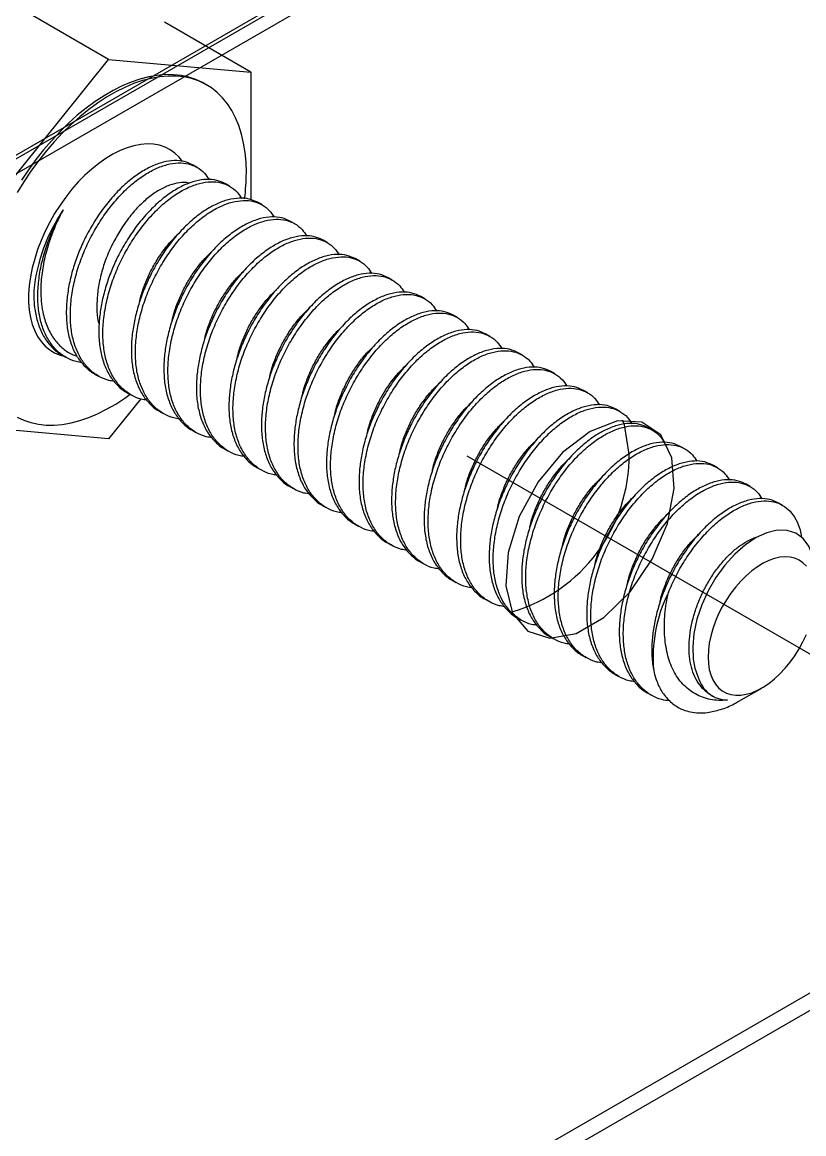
# Model space of a CAD drawing. Extents: x -3.7 to 16.1, y -12.1 to 0.
# Drawn here: x 3.988 to 4.838, y -4.975 to -3.767 of the extents above; entities that cross this region are included whole.
import ezdxf

# ---------------------------------------------------------------- set-up
doc = ezdxf.new("R2010")
doc.units = 0
doc.header["$LTSCALE"] = 0.5
doc.header["$MEASUREMENT"] = 0
doc.linetypes.add('CENTER', pattern=[2, 1.25, -0.25, 0.25, -0.25])
for name, color, linetype in [('Centerline', 210, 'CENTER'), ('Hardware', 242, 'CONTINUOUS'), ('Housing', 150, 'CONTINUOUS'), ('WallMount Bracket', 190, 'CONTINUOUS')]:
    doc.layers.add(name, color=color, linetype=linetype)

msp = doc.modelspace()

# ---------------------------------------------------------------- linework, layer by layer
at = {"layer": 'Centerline', "transparency": 16777216}
msp.add_line((4.471466, -4.238388), (6.839588, -5.605624), dxfattribs=at)
at = {"layer": 'Hardware', "linetype": 'Continuous', "lineweight": 25, "transparency": 16777216}
for p, q in [((4.082228, -3.80753), (3.98832, -3.753332)), ((4.236907, -3.821396), (4.142999, -3.767197)), ((3.927548, -3.999941), (4.082228, -3.80753)), ((4.082228, -3.80753), (4.236907, -3.821396)), ((4.236907, -3.821396), (4.236907, -3.960166)), ((4.188868, -3.835414), (4.186106, -3.83382)), ((4.17841, -3.924993), (4.173991, -3.922443)), ((4.213766, -3.945398), (4.209346, -3.942848)), ((4.249121, -3.965804), (4.244702, -3.963253)), ((4.284476, -3.986209), (4.280057, -3.983658)), ((4.319832, -4.006614), (4.315412, -4.004063)), ((4.355187, -4.027019), (4.350768, -4.024468)), ((4.390542, -4.047424), (4.386123, -4.044874)), ((4.425898, -4.067829), (4.421478, -4.065279)), ((4.461253, -4.088235), (4.456834, -4.085684)), ((4.496608, -4.10864), (4.492189, -4.106089)), ((4.031347, -4.128766), (4.035766, -4.131316)), ((4.531964, -4.129045), (4.527544, -4.126494)), ((4.066702, -4.149171), (4.071121, -4.151721)), ((4.567319, -4.14945), (4.5629, -4.146899)), ((4.602674, -4.169855), (4.598255, -4.167305)), ((4.117147, -4.176645), (4.082228, -4.220083)), ((4.102057, -4.169576), (4.106477, -4.172127)), ((4.137413, -4.189981), (4.141832, -4.192532)), ((4.63803, -4.19026), (4.63361, -4.18771)), ((4.082228, -4.220083), (3.927548, -4.206217)), ((4.172768, -4.210386), (4.177187, -4.212937)), ((4.673385, -4.210665), (4.668966, -4.208115)), ((4.208123, -4.230791), (4.212543, -4.233342)), ((4.70874, -4.231071), (4.704321, -4.22852)), ((4.243479, -4.251197), (4.247898, -4.253747)), ((4.744096, -4.251476), (4.739676, -4.248925)), ((4.278834, -4.271602), (4.283253, -4.274152)), ((4.779451, -4.271881), (4.775032, -4.26933)), ((4.314189, -4.292007), (4.318609, -4.294558)), ((4.814806, -4.292286), (4.810387, -4.289736)), ((4.349545, -4.312412), (4.353964, -4.314963)), ((4.3849, -4.332817), (4.389319, -4.335368)), ((4.420255, -4.353222), (4.424675, -4.355773)), ((4.455611, -4.373628), (4.46003, -4.376178)), ((4.490966, -4.394033), (4.495385, -4.396583)), ((4.526321, -4.414438), (4.530741, -4.416988)), ((4.561677, -4.434843), (4.566096, -4.437394)), ((4.597032, -4.455248), (4.601451, -4.457799)), ((4.632387, -4.475653), (4.636807, -4.478204)), ((4.767261, -4.505185), (4.792127, -4.490818)), ((4.667743, -4.496058), (4.672162, -4.498609)), ((4.737012, -4.49854), (4.738726, -4.499529))]:
    msp.add_line(p, q, dxfattribs=at)
at = {"layer": 'Hardware', "linetype": 'Continuous', "lineweight": 25, "transparency": 16777216, "flags": 128}
for points in [[(4.231935, -3.930592), (4.231607, -3.919446), (4.230624, -3.908728), (4.228991, -3.898488), (4.226714, -3.888769), (4.223805, -3.879616), (4.220275, -3.871069), (4.216141, -3.863167), (4.211422, -3.855945), (4.206138, -3.849435), (4.200312, -3.843666), (4.193972, -3.838664), (4.187145, -3.834452), (4.179862, -3.831047), (4.172155, -3.828467), (4.164058, -3.826721), (4.155609, -3.825817), (4.146844, -3.825761), (4.137803, -3.826551), (4.128526, -3.828185), (4.119055, -3.830655), (4.109431, -3.83395), (4.099698, -3.838056), (4.0899, -3.842953), (4.080079, -3.848621), (4.070281, -3.855034), (4.060548, -3.862163), (4.050925, -3.869976), (4.041453, -3.878439), (4.032176, -3.887513), (4.023135, -3.897159), (4.01437, -3.907333), (4.005921, -3.917989), (3.997824, -3.92908), (3.990117, -3.940558), (3.982834, -3.952369)], [(4.186106, -3.83382), (4.184383, -3.832858), (4.1771, -3.829453), (4.169393, -3.826872), (4.161296, -3.825126), (4.152847, -3.824223), (4.144082, -3.824167), (4.135041, -3.824957), (4.125764, -3.826591), (4.116292, -3.829061), (4.106669, -3.832356), (4.096936, -3.836461), (4.087138, -3.841359), (4.077317, -3.847027), (4.067519, -3.853439), (4.057786, -3.860568), (4.048163, -3.868382), (4.038691, -3.876844), (4.029414, -3.885919), (4.020373, -3.895565), (4.011608, -3.905738), (4.003159, -3.916395), (3.995062, -3.927486), (3.987355, -3.938963)], [(4.162685, -3.91855), (4.15898, -3.913923), (4.154331, -3.909478), (4.149169, -3.905816), (4.143532, -3.902967), (4.137461, -3.900949), (4.131002, -3.899779), (4.124202, -3.899466), (4.117112, -3.90001), (4.109784, -3.901409), (4.102272, -3.903651), (4.094633, -3.906721), (4.086922, -3.910596), (4.079197, -3.915247), (4.071514, -3.920639), (4.063932, -3.926732), (4.056505, -3.933482), (4.049289, -3.940839), (4.042338, -3.948748), (4.035702, -3.95715), (4.029431, -3.965983), (4.023572, -3.975183), (4.018167, -3.98468), (4.013257, -3.994404), (4.008878, -4.004284), (4.005063, -4.014246), (4.001839, -4.024217), (3.999231, -4.034123), (3.997258, -4.043889), (3.995934, -4.053445), (3.99527, -4.06272), (3.99527, -4.071644), (3.995934, -4.080151), (3.997258, -4.088179), (3.999231, -4.095669), (4.001839, -4.102564), (4.005063, -4.108814), (4.008878, -4.114372), (4.013257, -4.119197), (4.018167, -4.123254), (4.023572, -4.126513), (4.029431, -4.128948), (4.033734, -4.130144)], [(3.982834, -4.19635), (3.990117, -4.199754), (3.997824, -4.202335), (4.005921, -4.204081), (4.01437, -4.204984), (4.023135, -4.205041), (4.032176, -4.20425), (4.041453, -4.202616), (4.050925, -4.200146), (4.060548, -4.196851), (4.070281, -4.192746), (4.080079, -4.187848), (4.0899, -4.18218), (4.099698, -4.175768), (4.105801, -4.171387)], [(4.850107, -4.367607), (4.850109, -4.360239), (4.847849, -4.347339), (4.843436, -4.336495), (4.837179, -4.328265), (4.829188, -4.322517), (4.819666, -4.319515), (4.808948, -4.319398), (4.797783, -4.322067), (4.786129, -4.327349), (4.77433, -4.33514), (4.762775, -4.345253), (4.752126, -4.357129), (4.742378, -4.370619), (4.733928, -4.385148), (4.726925, -4.400479), (4.721742, -4.415981), (4.71841, -4.431404), (4.71706, -4.445907), (4.717614, -4.459491), (4.719482, -4.46937), (4.722607, -4.47822), (4.722607, -4.47822)], [(4.840679, -4.358243), (4.836978, -4.354626), (4.832769, -4.351789), (4.828099, -4.349765), (4.82302, -4.348577), (4.817592, -4.348237), (4.811874, -4.34875), (4.805933, -4.35011), (4.799834, -4.352302), (4.793648, -4.3553), (4.787445, -4.359071), (4.781294, -4.363572), (4.775265, -4.368753), (4.769428, -4.374553), (4.763847, -4.380908), (4.758586, -4.387746), (4.753705, -4.394989), (4.749258, -4.402556), (4.745298, -4.410359), (4.741867, -4.418311), (4.739006, -4.426323), (4.736746, -4.434302), (4.735113, -4.442159), (4.734126, -4.449804), (4.733795, -4.457152)], [(4.733795, -4.457152), (4.734126, -4.464118), (4.735113, -4.470625), (4.736746, -4.476597), (4.739006, -4.481967), (4.741867, -4.486676), (4.745298, -4.490668), (4.749258, -4.4939), (4.753705, -4.496334), (4.758586, -4.497942), (4.763847, -4.498708), (4.769428, -4.498621), (4.775265, -4.497683), (4.781294, -4.495905), (4.787445, -4.493306), (4.793648, -4.489916), (4.799834, -4.485774), (4.805933, -4.480927), (4.811874, -4.475428), (4.817592, -4.469342), (4.82302, -4.462736), (4.828099, -4.455686), (4.832769, -4.44827), (4.836978, -4.440575), (4.840679, -4.432686)]]:
    msp.add_lwpolyline(points, dxfattribs=at)
at = {"layer": 'Hardware', "linetype": 'Continuous', "lineweight": 25, "transparency": 16777216}
for centre, radius, start, end in [((4.010113, -3.929913), 0.221823, 352.472412, 359.824685), ((4.191895, -4.078684), 0.192057, 145.928786, 173.936756), ((4.831097, -4.457517), 0.157115, 153.390345, 185.3896)]:
    msp.add_arc(centre, radius, start, end, dxfattribs=at)
for points, knots in [([(4.17399, -3.922445), (4.170899, -3.920994), (4.164653, -3.918062), (4.153586, -3.917156), (4.141552, -3.918925), (4.128874, -3.923552), (4.115926, -3.930764), (4.102975, -3.940457), (4.090304, -3.952552), (4.078246, -3.966775), (4.067261, -3.982599), (4.058005, -3.998832), (4.050467, -4.015066), (4.044575, -4.031099), (4.040119, -4.047377), (4.037245, -4.063437), (4.036117, -4.07748), (4.036253, -4.091488), (4.03794, -4.105386), (4.042091, -4.119696), (4.048342, -4.132178), (4.056699, -4.141948), (4.062937, -4.147574), (4.066697, -4.149166), (4.066703, -4.149168)], [0, 0, 0, 0, 0.04928681, 0.0995933, 0.15021944, 0.20052593, 0.24989736, 0.29926878, 0.34957527, 0.40020141, 0.4505079, 0.49987933, 0.54291593, 0.58672304, 0.63089689, 0.6750128, 0.71864944, 0.74993341, 0.79930484, 0.84961133, 0.90023747, 0.95054395, 0.99991538, 1, 1, 1, 1]), ([(4.08842, -4.157476), (4.086372, -4.157206), (4.080082, -4.156379), (4.070892, -4.152052), (4.060994, -4.144731), (4.052795, -4.134665), (4.046502, -4.122264), (4.042361, -4.107931), (4.04044, -4.092122), (4.040665, -4.075069), (4.043003, -4.056989), (4.047467, -4.038363), (4.053875, -4.019901), (4.062021, -4.002087), (4.07168, -3.98515), (4.082665, -3.969326), (4.094723, -3.955103), (4.107395, -3.943007), (4.120345, -3.933315), (4.133295, -3.926101), (4.145967, -3.921483), (4.158022, -3.919678), (4.16902, -3.92072), (4.178639, -3.924613), (4.186305, -3.930355), (4.189831, -3.93585), (4.191373, -3.938254)], [0, 0, 0, 0, 0.02053068, 0.0630589, 0.10558713, 0.14892081, 0.19252983, 0.23586352, 0.27839174, 0.32094744, 0.3643093, 0.40794614, 0.45130624, 0.49372457, 0.5362528, 0.57958648, 0.6231955, 0.66652918, 0.70905741, 0.75158564, 0.79491932, 0.83852834, 0.88186202, 0.92439025, 0.96691848, 1, 1, 1, 1]), ([(4.209345, -3.94285), (4.206254, -3.941399), (4.200008, -3.938467), (4.188942, -3.937561), (4.176907, -3.93933), (4.16423, -3.943957), (4.151281, -3.951169), (4.138331, -3.960862), (4.125659, -3.972958), (4.113601, -3.987181), (4.102616, -4.003004), (4.09336, -4.019237), (4.085822, -4.035471), (4.07993, -4.051505), (4.075474, -4.067783), (4.0726, -4.083842), (4.071472, -4.097885), (4.071608, -4.111893), (4.073295, -4.125791), (4.077447, -4.140101), (4.083698, -4.152583), (4.092054, -4.162353), (4.098293, -4.167979), (4.102052, -4.169571), (4.102058, -4.169574)], [0, 0, 0, 0, 0.04928681, 0.0995933, 0.15021944, 0.20052593, 0.24989736, 0.29926878, 0.34957527, 0.40020141, 0.4505079, 0.49987933, 0.54291593, 0.58672304, 0.63089689, 0.6750128, 0.71864944, 0.74993341, 0.79930484, 0.84961133, 0.90023747, 0.95054395, 0.99991538, 1, 1, 1, 1]), ([(4.17005, -3.942262), (4.169771, -3.94216), (4.166563, -3.940984), (4.1593, -3.941432), (4.148561, -3.943901), (4.13722, -3.949304), (4.125657, -3.957248), (4.11435, -3.967545), (4.103747, -3.979977), (4.094109, -3.994001), (4.085654, -4.009314), (4.078663, -4.025423), (4.073534, -4.041981), (4.070302, -4.058407), (4.06921, -4.074172), (4.069605, -4.086973), (4.071269, -4.093815), (4.071862, -4.096253)], [0, 0, 0, 0, 0.00730287, 0.0840455, 0.1588507, 0.23365571, 0.30839746, 0.38312521, 0.45655038, 0.52997567, 0.60270141, 0.67541386, 0.74745836, 0.81950331, 0.89020025, 0.96089401, 1, 1, 1, 1]), ([(4.123775, -4.177881), (4.121727, -4.177612), (4.115437, -4.176784), (4.106247, -4.172457), (4.09635, -4.165137), (4.088151, -4.155071), (4.081857, -4.142669), (4.077717, -4.128336), (4.075795, -4.112527), (4.07602, -4.095475), (4.078358, -4.077394), (4.082823, -4.058768), (4.08923, -4.040306), (4.097377, -4.022492), (4.107036, -4.005556), (4.118021, -3.989731), (4.130079, -3.975508), (4.14275, -3.963412), (4.1557, -3.95372), (4.16865, -3.946506), (4.181323, -3.941888), (4.193377, -3.940083), (4.204375, -3.941125), (4.213994, -3.945018), (4.22166, -3.95076), (4.225186, -3.956255), (4.226729, -3.95866)], [0, 0, 0, 0, 0.02053068, 0.0630589, 0.10558713, 0.14892081, 0.19252983, 0.23586352, 0.27839174, 0.32094744, 0.3643093, 0.40794614, 0.45130624, 0.49372457, 0.5362528, 0.57958648, 0.6231955, 0.66652918, 0.70905741, 0.75158564, 0.79491932, 0.83852834, 0.88186202, 0.92439025, 0.96691848, 1, 1, 1, 1]), ([(4.2447, -3.963255), (4.24161, -3.961804), (4.235364, -3.958872), (4.224297, -3.957966), (4.212263, -3.959735), (4.199585, -3.964363), (4.186637, -3.971574), (4.173686, -3.981267), (4.161015, -3.993363), (4.148957, -4.007586), (4.137971, -4.02341), (4.128715, -4.039642), (4.121178, -4.055876), (4.115285, -4.07191), (4.110829, -4.088188), (4.107955, -4.104247), (4.106827, -4.11829), (4.106964, -4.132298), (4.108651, -4.146196), (4.112802, -4.160506), (4.119053, -4.172989), (4.12741, -4.182758), (4.133648, -4.188384), (4.137407, -4.189976), (4.137414, -4.189979)], [0, 0, 0, 0, 0.04928681, 0.0995933, 0.15021944, 0.20052593, 0.24989736, 0.29926878, 0.34957527, 0.40020141, 0.4505079, 0.49987933, 0.54291593, 0.58672304, 0.63089689, 0.6750128, 0.71864944, 0.74993341, 0.79930484, 0.84961133, 0.90023747, 0.95054395, 0.99991538, 1, 1, 1, 1]), ([(4.159131, -4.198286), (4.157083, -4.198017), (4.150793, -4.197189), (4.141602, -4.192862), (4.131705, -4.185542), (4.123506, -4.175476), (4.117213, -4.163074), (4.113072, -4.148741), (4.11115, -4.132932), (4.111376, -4.11588), (4.113714, -4.097799), (4.118178, -4.079173), (4.124585, -4.060711), (4.132732, -4.042897), (4.142391, -4.025961), (4.153376, -4.010136), (4.165434, -3.995913), (4.178106, -3.983818), (4.191056, -3.974126), (4.204006, -3.966911), (4.216678, -3.962294), (4.228733, -3.960488), (4.239731, -3.96153), (4.24935, -3.965424), (4.257015, -3.971165), (4.260541, -3.97666), (4.262084, -3.979065)], [0, 0, 0, 0, 0.02053068, 0.0630589, 0.10558713, 0.14892081, 0.19252983, 0.23586352, 0.27839174, 0.32094744, 0.3643093, 0.40794614, 0.45130624, 0.49372457, 0.5362528, 0.57958648, 0.6231955, 0.66652918, 0.70905741, 0.75158564, 0.79491932, 0.83852834, 0.88186202, 0.92439025, 0.96691848, 1, 1, 1, 1]), ([(4.053065, -4.137071), (4.051017, -4.136801), (4.044727, -4.135973), (4.035536, -4.131647), (4.025639, -4.124326), (4.01744, -4.11426), (4.011147, -4.101859), (4.007006, -4.087526), (4.005084, -4.071717), (4.005309, -4.054664), (4.007648, -4.036585), (4.012109, -4.017955), (4.018532, -3.999508), (4.025639, -3.983809), (4.030801, -3.974648), (4.032807, -3.971089)], [0, 0, 0, 0, 0.03943108, 0.12111052, 0.20278995, 0.28601634, 0.36977155, 0.45299794, 0.53467738, 0.61640958, 0.69969007, 0.78349872, 0.86677585, 0.94824421, 1, 1, 1, 1]), ([(4.032807, -3.971089), (4.030639, -3.97525), (4.026296, -3.983583), (4.020803, -3.996618), (4.015437, -4.012034), (4.01106, -4.029781), (4.008764, -4.047132), (4.008366, -4.061652), (4.009105, -4.073499), (4.011273, -4.08645), (4.015689, -4.099757), (4.022923, -4.112417), (4.032412, -4.122083), (4.040752, -4.127958), (4.046411, -4.129481), (4.047745, -4.12984)], [0, 0, 0, 0, 0.06565425, 0.13151602, 0.19716103, 0.29509324, 0.39302548, 0.45788139, 0.522943, 0.58778791, 0.68419855, 0.78060953, 0.87565639, 0.97069686, 1, 1, 1, 1]), ([(4.280056, -3.98366), (4.276965, -3.982209), (4.270719, -3.979278), (4.259653, -3.978372), (4.247618, -3.98014), (4.23494, -3.984768), (4.221992, -3.99198), (4.209041, -4.001672), (4.19637, -4.013768), (4.184312, -4.027991), (4.173327, -4.043815), (4.164071, -4.060047), (4.156533, -4.076282), (4.150641, -4.092315), (4.146185, -4.108593), (4.143311, -4.124652), (4.142183, -4.138695), (4.142319, -4.152703), (4.144006, -4.166602), (4.148157, -4.180911), (4.154408, -4.193394), (4.162765, -4.203163), (4.169003, -4.208789), (4.172763, -4.210381), (4.172769, -4.210384)], [0, 0, 0, 0, 0.04928681, 0.0995933, 0.15021944, 0.20052593, 0.24989736, 0.29926878, 0.34957527, 0.40020141, 0.4505079, 0.49987933, 0.54291593, 0.58672304, 0.63089689, 0.6750128, 0.71864944, 0.74993341, 0.79930484, 0.84961133, 0.90023747, 0.95054395, 0.99991538, 1, 1, 1, 1]), ([(4.194486, -4.218691), (4.192438, -4.218422), (4.186148, -4.217594), (4.176958, -4.213268), (4.16706, -4.205947), (4.158861, -4.195881), (4.152568, -4.183479), (4.148427, -4.169146), (4.146506, -4.153337), (4.146731, -4.136285), (4.149069, -4.118204), (4.153533, -4.099578), (4.159941, -4.081117), (4.168087, -4.063302), (4.177746, -4.046366), (4.188731, -4.030541), (4.200789, -4.016319), (4.213461, -4.004223), (4.226411, -3.994531), (4.239361, -3.987316), (4.252033, -3.982699), (4.264088, -3.980893), (4.275086, -3.981936), (4.284705, -3.985829), (4.292371, -3.991571), (4.295897, -3.997066), (4.297439, -3.99947)], [0, 0, 0, 0, 0.02053068, 0.0630589, 0.10558713, 0.14892081, 0.19252983, 0.23586352, 0.27839174, 0.32094744, 0.3643093, 0.40794614, 0.45130624, 0.49372457, 0.5362528, 0.57958648, 0.6231955, 0.66652918, 0.70905741, 0.75158564, 0.79491932, 0.83852834, 0.88186202, 0.92439025, 0.96691848, 1, 1, 1, 1]), ([(4.115979, -4.070708), (4.11626, -4.069366), (4.117505, -4.063417), (4.121186, -4.052896), (4.126912, -4.039581), (4.133869, -4.026896), (4.141765, -4.01508), (4.150191, -4.004595), (4.156115, -3.998973), (4.158939, -3.996293)], [0, 0, 0, 0, 0.04713461, 0.20902834, 0.36789322, 0.5267581, 0.68865183, 0.8515813, 1, 1, 1, 1]), ([(4.315411, -4.004065), (4.31232, -4.002615), (4.306074, -3.999683), (4.295008, -3.998777), (4.282973, -4.000546), (4.270296, -4.005173), (4.257347, -4.012385), (4.244397, -4.022077), (4.231725, -4.034173), (4.219667, -4.048396), (4.208682, -4.06422), (4.199426, -4.080452), (4.191888, -4.096687), (4.185996, -4.11272), (4.18154, -4.128998), (4.178666, -4.145057), (4.177538, -4.1591), (4.177674, -4.173108), (4.179361, -4.187007), (4.183513, -4.201316), (4.189764, -4.213799), (4.19812, -4.223568), (4.204359, -4.229194), (4.208118, -4.230786), (4.208124, -4.230789)], [0, 0, 0, 0, 0.04928681, 0.0995933, 0.15021944, 0.20052593, 0.24989736, 0.29926878, 0.34957527, 0.40020141, 0.4505079, 0.49987933, 0.54291593, 0.58672304, 0.63089689, 0.6750128, 0.71864944, 0.74993341, 0.79930484, 0.84961133, 0.90023747, 0.95054395, 0.99991538, 1, 1, 1, 1]), ([(4.229841, -4.239097), (4.227793, -4.238827), (4.221503, -4.237999), (4.212313, -4.233673), (4.202416, -4.226352), (4.194217, -4.216286), (4.187923, -4.203884), (4.183783, -4.189552), (4.181861, -4.173742), (4.182086, -4.15669), (4.184424, -4.13861), (4.188889, -4.119984), (4.195296, -4.101522), (4.203443, -4.083707), (4.213102, -4.066771), (4.224087, -4.050947), (4.236145, -4.036724), (4.248816, -4.024628), (4.261766, -4.014936), (4.274716, -4.007722), (4.287389, -4.003104), (4.299443, -4.001298), (4.310441, -4.002341), (4.32006, -4.006234), (4.327726, -4.011976), (4.331252, -4.017471), (4.332795, -4.019875)], [0, 0, 0, 0, 0.02053068, 0.0630589, 0.10558713, 0.14892081, 0.19252983, 0.23586352, 0.27839174, 0.32094744, 0.3643093, 0.40794614, 0.45130624, 0.49372457, 0.5362528, 0.57958648, 0.6231955, 0.66652918, 0.70905741, 0.75158564, 0.79491932, 0.83852834, 0.88186202, 0.92439025, 0.96691848, 1, 1, 1, 1]), ([(4.151335, -4.091113), (4.151615, -4.089771), (4.152861, -4.083822), (4.156542, -4.073301), (4.162267, -4.059986), (4.169225, -4.047301), (4.17712, -4.035485), (4.185546, -4.025), (4.191471, -4.019378), (4.194295, -4.016698)], [0, 0, 0, 0, 0.04713461, 0.20902834, 0.36789322, 0.5267581, 0.68865183, 0.8515813, 1, 1, 1, 1]), ([(4.350766, -4.024471), (4.347676, -4.02302), (4.34143, -4.020088), (4.330363, -4.019182), (4.318329, -4.020951), (4.305651, -4.025578), (4.292703, -4.03279), (4.279752, -4.042483), (4.267081, -4.054578), (4.255023, -4.068801), (4.244037, -4.084625), (4.234781, -4.100858), (4.227244, -4.117092), (4.221351, -4.133125), (4.216895, -4.149403), (4.214021, -4.165462), (4.212893, -4.179505), (4.21303, -4.193513), (4.214717, -4.207412), (4.218868, -4.221722), (4.225119, -4.234204), (4.233476, -4.243974), (4.239714, -4.249599), (4.243473, -4.251192), (4.24348, -4.251194)], [0, 0, 0, 0, 0.04928681, 0.0995933, 0.15021944, 0.20052593, 0.24989736, 0.29926878, 0.34957527, 0.40020141, 0.4505079, 0.49987933, 0.54291593, 0.58672304, 0.63089689, 0.6750128, 0.71864944, 0.74993341, 0.79930484, 0.84961133, 0.90023747, 0.95054395, 0.99991538, 1, 1, 1, 1]), ([(4.265197, -4.259502), (4.263149, -4.259232), (4.256859, -4.258404), (4.247668, -4.254078), (4.237771, -4.246757), (4.229572, -4.236691), (4.223279, -4.22429), (4.219138, -4.209957), (4.217216, -4.194148), (4.217442, -4.177095), (4.21978, -4.159015), (4.224244, -4.140389), (4.230651, -4.121927), (4.238798, -4.104113), (4.248457, -4.087176), (4.259442, -4.071352), (4.2715, -4.057129), (4.284172, -4.045033), (4.297122, -4.035341), (4.310072, -4.028127), (4.322744, -4.023509), (4.334799, -4.021704), (4.345797, -4.022746), (4.355416, -4.026639), (4.363081, -4.032381), (4.366607, -4.037876), (4.36815, -4.04028)], [0, 0, 0, 0, 0.02053068, 0.0630589, 0.10558713, 0.14892081, 0.19252983, 0.23586352, 0.27839174, 0.32094744, 0.3643093, 0.40794614, 0.45130624, 0.49372457, 0.5362528, 0.57958648, 0.6231955, 0.66652918, 0.70905741, 0.75158564, 0.79491932, 0.83852834, 0.88186202, 0.92439025, 0.96691848, 1, 1, 1, 1]), ([(4.18669, -4.111518), (4.186971, -4.110177), (4.188216, -4.104228), (4.191897, -4.093706), (4.197623, -4.080391), (4.20458, -4.067706), (4.212476, -4.05589), (4.220901, -4.045405), (4.226826, -4.039783), (4.22965, -4.037103)], [0, 0, 0, 0, 0.04713461, 0.20902834, 0.36789322, 0.5267581, 0.68865183, 0.8515813, 1, 1, 1, 1]), ([(4.386122, -4.044876), (4.383031, -4.043425), (4.376785, -4.040493), (4.365719, -4.039587), (4.353684, -4.041356), (4.341006, -4.045983), (4.328058, -4.053195), (4.315107, -4.062888), (4.302436, -4.074983), (4.290378, -4.089206), (4.279393, -4.10503), (4.270137, -4.121263), (4.262599, -4.137497), (4.256707, -4.15353), (4.252251, -4.169808), (4.249377, -4.185868), (4.248249, -4.199911), (4.248385, -4.213919), (4.250072, -4.227817), (4.254223, -4.242127), (4.260474, -4.254609), (4.268831, -4.264379), (4.275069, -4.270005), (4.278829, -4.271597), (4.278835, -4.271599)], [0, 0, 0, 0, 0.04928681, 0.0995933, 0.15021944, 0.20052593, 0.24989736, 0.29926878, 0.34957527, 0.40020141, 0.4505079, 0.49987933, 0.54291593, 0.58672304, 0.63089689, 0.6750128, 0.71864944, 0.74993341, 0.79930484, 0.84961133, 0.90023747, 0.95054395, 0.99991538, 1, 1, 1, 1]), ([(4.300552, -4.279907), (4.298504, -4.279637), (4.292214, -4.27881), (4.283024, -4.274483), (4.273126, -4.267162), (4.264927, -4.257096), (4.258634, -4.244695), (4.254493, -4.230362), (4.252572, -4.214553), (4.252797, -4.1975), (4.255135, -4.17942), (4.259599, -4.160794), (4.266007, -4.142332), (4.274154, -4.124518), (4.283812, -4.107581), (4.294797, -4.091757), (4.306856, -4.077534), (4.319527, -4.065438), (4.332477, -4.055746), (4.345427, -4.048532), (4.358099, -4.043914), (4.370154, -4.042109), (4.381152, -4.043151), (4.390771, -4.047044), (4.398437, -4.052786), (4.401963, -4.058281), (4.403505, -4.060685)], [0, 0, 0, 0, 0.02053068, 0.0630589, 0.10558713, 0.14892081, 0.19252983, 0.23586352, 0.27839174, 0.32094744, 0.3643093, 0.40794614, 0.45130624, 0.49372457, 0.5362528, 0.57958648, 0.6231955, 0.66652918, 0.70905741, 0.75158564, 0.79491932, 0.83852834, 0.88186202, 0.92439025, 0.96691848, 1, 1, 1, 1]), ([(4.000913, -4.058398), (4.000892, -4.061951), (4.000836, -4.071113), (4.002604, -4.084971), (4.006731, -4.099293), (4.012988, -4.111772), (4.021343, -4.121543), (4.027582, -4.127168), (4.031341, -4.128761), (4.031348, -4.128763)], [0, 0, 0, 0, 0.11119214, 0.28667225, 0.46547584, 0.64541555, 0.82421913, 0.99969924, 1, 1, 1, 1]), ([(4.222045, -4.131923), (4.222326, -4.130582), (4.223571, -4.124633), (4.227252, -4.114111), (4.232978, -4.100796), (4.239935, -4.088111), (4.247831, -4.076295), (4.256257, -4.06581), (4.262181, -4.060188), (4.265006, -4.057508)], [0, 0, 0, 0, 0.04713461, 0.20902834, 0.36789322, 0.5267581, 0.68865183, 0.8515813, 1, 1, 1, 1]), ([(4.421477, -4.065281), (4.418386, -4.06383), (4.41214, -4.060898), (4.401074, -4.059992), (4.389039, -4.061761), (4.376362, -4.066388), (4.363413, -4.0736), (4.350463, -4.083293), (4.337791, -4.095389), (4.325733, -4.109612), (4.314748, -4.125435), (4.305492, -4.141668), (4.297954, -4.157902), (4.292062, -4.173936), (4.287606, -4.190214), (4.284732, -4.206273), (4.283604, -4.220316), (4.28374, -4.234324), (4.285427, -4.248222), (4.289579, -4.262532), (4.29583, -4.275014), (4.304186, -4.284784), (4.310425, -4.29041), (4.314184, -4.292002), (4.31419, -4.292005)], [0, 0, 0, 0, 0.04928681, 0.0995933, 0.15021944, 0.20052593, 0.24989736, 0.29926878, 0.34957527, 0.40020141, 0.4505079, 0.49987933, 0.54291593, 0.58672304, 0.63089689, 0.6750128, 0.71864944, 0.74993341, 0.79930484, 0.84961133, 0.90023747, 0.95054395, 0.99991538, 1, 1, 1, 1]), ([(4.335907, -4.300312), (4.333859, -4.300043), (4.327569, -4.299215), (4.318379, -4.294888), (4.308482, -4.287568), (4.300283, -4.277502), (4.293989, -4.2651), (4.289849, -4.250767), (4.287927, -4.234958), (4.288152, -4.217906), (4.29049, -4.199825), (4.294955, -4.181199), (4.301362, -4.162737), (4.309509, -4.144923), (4.319168, -4.127986), (4.330153, -4.112162), (4.342211, -4.097939), (4.354882, -4.085843), (4.367832, -4.076151), (4.380782, -4.068937), (4.393455, -4.064319), (4.405509, -4.062514), (4.416507, -4.063556), (4.426126, -4.067449), (4.433792, -4.073191), (4.437318, -4.078686), (4.438861, -4.081091)], [0, 0, 0, 0, 0.02053068, 0.0630589, 0.10558713, 0.14892081, 0.19252983, 0.23586352, 0.27839174, 0.32094744, 0.3643093, 0.40794614, 0.45130624, 0.49372457, 0.5362528, 0.57958648, 0.6231955, 0.66652918, 0.70905741, 0.75158564, 0.79491932, 0.83852834, 0.88186202, 0.92439025, 0.96691848, 1, 1, 1, 1]), ([(4.257401, -4.152328), (4.257681, -4.150987), (4.258927, -4.145038), (4.262608, -4.134516), (4.268333, -4.121202), (4.275291, -4.108516), (4.283186, -4.096701), (4.291612, -4.086215), (4.297537, -4.080593), (4.300361, -4.077913)], [0, 0, 0, 0, 0.04713461, 0.20902834, 0.36789322, 0.5267581, 0.68865183, 0.8515813, 1, 1, 1, 1]), ([(4.456832, -4.085686), (4.453742, -4.084235), (4.447496, -4.081303), (4.436429, -4.080397), (4.424395, -4.082166), (4.411717, -4.086794), (4.398769, -4.094005), (4.385818, -4.103698), (4.373147, -4.115794), (4.361089, -4.130017), (4.350104, -4.145841), (4.340847, -4.162073), (4.33331, -4.178307), (4.327417, -4.194341), (4.322961, -4.210619), (4.320087, -4.226678), (4.318959, -4.240721), (4.319096, -4.254729), (4.320783, -4.268627), (4.324934, -4.282937), (4.331185, -4.29542), (4.339542, -4.305189), (4.34578, -4.310815), (4.349539, -4.312407), (4.349546, -4.31241)], [0, 0, 0, 0, 0.04928681, 0.0995933, 0.15021944, 0.20052593, 0.24989736, 0.29926878, 0.34957527, 0.40020141, 0.4505079, 0.49987933, 0.54291593, 0.58672304, 0.63089689, 0.6750128, 0.71864944, 0.74993341, 0.79930484, 0.84961133, 0.90023747, 0.95054395, 0.99991538, 1, 1, 1, 1]), ([(4.371263, -4.320717), (4.369215, -4.320448), (4.362925, -4.31962), (4.353734, -4.315293), (4.343837, -4.307973), (4.335638, -4.297907), (4.329345, -4.285505), (4.325204, -4.271172), (4.323282, -4.255363), (4.323508, -4.238311), (4.325846, -4.22023), (4.33031, -4.201604), (4.336717, -4.183142), (4.344864, -4.165328), (4.354523, -4.148392), (4.365508, -4.132567), (4.377566, -4.118344), (4.390238, -4.106249), (4.403188, -4.096557), (4.416138, -4.089342), (4.42881, -4.084725), (4.440865, -4.082919), (4.451863, -4.083961), (4.461482, -4.087855), (4.469147, -4.093596), (4.472673, -4.099091), (4.474216, -4.101496)], [0, 0, 0, 0, 0.02053068, 0.0630589, 0.10558713, 0.14892081, 0.19252983, 0.23586352, 0.27839174, 0.32094744, 0.3643093, 0.40794614, 0.45130624, 0.49372457, 0.5362528, 0.57958648, 0.6231955, 0.66652918, 0.70905741, 0.75158564, 0.79491932, 0.83852834, 0.88186202, 0.92439025, 0.96691848, 1, 1, 1, 1]), ([(4.292756, -4.172734), (4.293037, -4.171392), (4.294282, -4.165443), (4.297963, -4.154921), (4.303689, -4.141607), (4.310646, -4.128922), (4.318542, -4.117106), (4.326967, -4.10662), (4.332892, -4.100998), (4.335716, -4.098318)], [0, 0, 0, 0, 0.04713461, 0.20902834, 0.36789322, 0.5267581, 0.68865183, 0.8515813, 1, 1, 1, 1]), ([(4.492188, -4.106091), (4.489097, -4.10464), (4.482851, -4.101709), (4.471785, -4.100803), (4.45975, -4.102571), (4.447072, -4.107199), (4.434124, -4.114411), (4.421173, -4.124103), (4.408502, -4.136199), (4.396444, -4.150422), (4.385459, -4.166246), (4.376203, -4.182478), (4.368665, -4.198713), (4.362773, -4.214746), (4.358317, -4.231024), (4.355443, -4.247083), (4.354315, -4.261126), (4.354451, -4.275134), (4.356138, -4.289033), (4.360289, -4.303342), (4.36654, -4.315825), (4.374897, -4.325594), (4.381135, -4.33122), (4.384895, -4.332812), (4.384901, -4.332815)], [0, 0, 0, 0, 0.04928681, 0.0995933, 0.15021944, 0.20052593, 0.24989736, 0.29926878, 0.34957527, 0.40020141, 0.4505079, 0.49987933, 0.54291593, 0.58672304, 0.63089689, 0.6750128, 0.71864944, 0.74993341, 0.79930484, 0.84961133, 0.90023747, 0.95054395, 0.99991538, 1, 1, 1, 1]), ([(4.406618, -4.341122), (4.40457, -4.340853), (4.39828, -4.340025), (4.38909, -4.335699), (4.379192, -4.328378), (4.370993, -4.318312), (4.3647, -4.30591), (4.360559, -4.291577), (4.358638, -4.275768), (4.358863, -4.258716), (4.361201, -4.240635), (4.365665, -4.222009), (4.372073, -4.203548), (4.38022, -4.185733), (4.389878, -4.168797), (4.400863, -4.152972), (4.412922, -4.13875), (4.425593, -4.126654), (4.438543, -4.116962), (4.451493, -4.109747), (4.464165, -4.10513), (4.47622, -4.103324), (4.487218, -4.104367), (4.496837, -4.10826), (4.504503, -4.114002), (4.508029, -4.119497), (4.509571, -4.121901)], [0, 0, 0, 0, 0.02053068, 0.0630589, 0.10558713, 0.14892081, 0.19252983, 0.23586352, 0.27839174, 0.32094744, 0.3643093, 0.40794614, 0.45130624, 0.49372457, 0.5362528, 0.57958648, 0.6231955, 0.66652918, 0.70905741, 0.75158564, 0.79491932, 0.83852834, 0.88186202, 0.92439025, 0.96691848, 1, 1, 1, 1]), ([(4.328111, -4.193139), (4.328392, -4.191797), (4.329637, -4.185848), (4.333318, -4.175326), (4.339044, -4.162012), (4.346001, -4.149327), (4.353897, -4.137511), (4.362323, -4.127026), (4.368247, -4.121404), (4.371072, -4.118724)], [0, 0, 0, 0, 0.047134614, 0.20902834, 0.36789322, 0.5267581, 0.688651827, 0.851581298, 1, 1, 1, 1]), ([(4.527543, -4.126496), (4.524452, -4.125046), (4.518206, -4.122114), (4.50714, -4.121208), (4.495105, -4.122976), (4.482428, -4.127604), (4.469479, -4.134816), (4.456529, -4.144508), (4.443857, -4.156604), (4.431799, -4.170827), (4.420814, -4.186651), (4.411558, -4.202883), (4.40402, -4.219118), (4.398128, -4.235151), (4.393672, -4.251429), (4.390798, -4.267488), (4.38967, -4.281531), (4.389806, -4.295539), (4.391493, -4.309438), (4.395645, -4.323747), (4.401896, -4.33623), (4.410252, -4.345999), (4.416491, -4.351625), (4.42025, -4.353217), (4.420257, -4.35322)], [0, 0, 0, 0, 0.04928681, 0.0995933, 0.15021944, 0.20052593, 0.24989736, 0.29926878, 0.34957527, 0.40020141, 0.4505079, 0.49987933, 0.54291593, 0.58672304, 0.63089689, 0.6750128, 0.71864944, 0.74993341, 0.79930484, 0.84961133, 0.90023747, 0.95054395, 0.99991538, 1, 1, 1, 1]), ([(4.441973, -4.361528), (4.439925, -4.361258), (4.433635, -4.36043), (4.424445, -4.356104), (4.414548, -4.348783), (4.406349, -4.338717), (4.400055, -4.326315), (4.395915, -4.311983), (4.393993, -4.296173), (4.394218, -4.279121), (4.396556, -4.261041), (4.401021, -4.242415), (4.407428, -4.223953), (4.415575, -4.206138), (4.425234, -4.189202), (4.436219, -4.173378), (4.448277, -4.159155), (4.460948, -4.147059), (4.473898, -4.137367), (4.486848, -4.130153), (4.499521, -4.125535), (4.511575, -4.123729), (4.522573, -4.124772), (4.532192, -4.128665), (4.539858, -4.134407), (4.543384, -4.139902), (4.544927, -4.142306)], [0, 0, 0, 0, 0.02053068, 0.0630589, 0.10558713, 0.14892081, 0.19252983, 0.23586352, 0.27839174, 0.32094744, 0.3643093, 0.40794614, 0.45130624, 0.49372457, 0.5362528, 0.57958648, 0.6231955, 0.66652918, 0.70905741, 0.75158564, 0.79491932, 0.83852834, 0.88186202, 0.92439025, 0.96691848, 1, 1, 1, 1]), ([(4.363467, -4.213544), (4.363747, -4.212202), (4.364993, -4.206253), (4.368674, -4.195732), (4.374399, -4.182417), (4.381357, -4.169732), (4.389252, -4.157916), (4.397678, -4.147431), (4.403603, -4.141809), (4.406427, -4.139129)], [0, 0, 0, 0, 0.04713461, 0.20902834, 0.36789322, 0.5267581, 0.68865183, 0.8515813, 1, 1, 1, 1]), ([(4.562899, -4.146902), (4.559808, -4.145451), (4.553562, -4.142519), (4.542495, -4.141613), (4.530461, -4.143382), (4.517783, -4.148009), (4.504835, -4.155221), (4.491884, -4.164914), (4.479213, -4.177009), (4.467155, -4.191232), (4.45617, -4.207056), (4.446913, -4.223289), (4.439376, -4.239523), (4.433483, -4.255556), (4.429027, -4.271834), (4.426153, -4.287893), (4.425025, -4.301936), (4.425162, -4.315944), (4.426849, -4.329843), (4.431, -4.344153), (4.437251, -4.356635), (4.445608, -4.366405), (4.451846, -4.37203), (4.455605, -4.373623), (4.455612, -4.373625)], [0, 0, 0, 0, 0.04928681, 0.0995933, 0.15021944, 0.20052593, 0.24989736, 0.29926878, 0.34957527, 0.40020141, 0.4505079, 0.49987933, 0.54291593, 0.58672304, 0.63089689, 0.6750128, 0.71864944, 0.74993341, 0.79930484, 0.84961133, 0.90023747, 0.95054395, 0.99991538, 1, 1, 1, 1]), ([(4.477329, -4.381933), (4.475281, -4.381663), (4.468991, -4.380835), (4.4598, -4.376509), (4.449903, -4.369188), (4.441704, -4.359122), (4.435411, -4.346721), (4.43127, -4.332388), (4.429348, -4.316579), (4.429574, -4.299526), (4.431912, -4.281446), (4.436376, -4.26282), (4.442783, -4.244358), (4.45093, -4.226544), (4.460589, -4.209607), (4.471574, -4.193783), (4.483632, -4.17956), (4.496304, -4.167464), (4.509254, -4.157772), (4.522204, -4.150558), (4.534876, -4.14594), (4.546931, -4.144135), (4.557929, -4.145177), (4.567548, -4.14907), (4.575213, -4.154812), (4.578739, -4.160307), (4.580282, -4.162711)], [0, 0, 0, 0, 0.02053068, 0.0630589, 0.10558713, 0.14892081, 0.19252983, 0.23586352, 0.27839174, 0.32094744, 0.3643093, 0.40794614, 0.45130624, 0.49372457, 0.5362528, 0.57958648, 0.6231955, 0.66652918, 0.70905741, 0.75158564, 0.79491932, 0.83852834, 0.88186202, 0.92439025, 0.96691848, 1, 1, 1, 1]), ([(4.398822, -4.233949), (4.399103, -4.232608), (4.400348, -4.226659), (4.404029, -4.216137), (4.409755, -4.202822), (4.416712, -4.190137), (4.424608, -4.178321), (4.433033, -4.167836), (4.438958, -4.162214), (4.441782, -4.159534)], [0, 0, 0, 0, 0.04713461, 0.20902834, 0.36789322, 0.5267581, 0.68865183, 0.8515813, 1, 1, 1, 1]), ([(4.598254, -4.167307), (4.595163, -4.165856), (4.588917, -4.162924), (4.577851, -4.162018), (4.565816, -4.163787), (4.553138, -4.168414), (4.54019, -4.175626), (4.527239, -4.185319), (4.514568, -4.197414), (4.50251, -4.211637), (4.491525, -4.227461), (4.482269, -4.243694), (4.474731, -4.259928), (4.468839, -4.275961), (4.464383, -4.292239), (4.461509, -4.308298), (4.460381, -4.322342), (4.460517, -4.33635), (4.462204, -4.350248), (4.466355, -4.364558), (4.472606, -4.37704), (4.480963, -4.38681), (4.487201, -4.392436), (4.490961, -4.394028), (4.490967, -4.39403)], [0, 0, 0, 0, 0.04928681, 0.0995933, 0.15021944, 0.20052593, 0.24989736, 0.29926878, 0.34957527, 0.40020141, 0.4505079, 0.49987933, 0.54291593, 0.58672304, 0.63089689, 0.6750128, 0.71864944, 0.74993341, 0.79930484, 0.84961133, 0.90023747, 0.95054395, 0.99991538, 1, 1, 1, 1]), ([(4.512684, -4.402338), (4.510636, -4.402068), (4.504346, -4.401241), (4.495156, -4.396914), (4.485258, -4.389593), (4.477059, -4.379527), (4.470766, -4.367126), (4.466625, -4.352793), (4.464704, -4.336984), (4.464929, -4.319931), (4.467267, -4.301851), (4.471731, -4.283225), (4.478139, -4.264763), (4.486286, -4.246949), (4.495944, -4.230012), (4.506929, -4.214188), (4.518988, -4.199965), (4.531659, -4.187869), (4.544609, -4.178177), (4.557559, -4.170963), (4.570231, -4.166345), (4.582286, -4.16454), (4.593284, -4.165582), (4.602903, -4.169475), (4.610569, -4.175217), (4.614095, -4.180712), (4.615638, -4.183116)], [0, 0, 0, 0, 0.02053068, 0.0630589, 0.10558713, 0.14892081, 0.19252983, 0.23586352, 0.27839174, 0.32094744, 0.3643093, 0.40794614, 0.45130624, 0.49372457, 0.5362528, 0.57958648, 0.6231955, 0.66652918, 0.70905741, 0.75158564, 0.79491932, 0.83852834, 0.88186202, 0.92439025, 0.96691848, 1, 1, 1, 1]), ([(4.434177, -4.254354), (4.434458, -4.253013), (4.435703, -4.247064), (4.439384, -4.236542), (4.44511, -4.223227), (4.452067, -4.210542), (4.459963, -4.198726), (4.468389, -4.188241), (4.474313, -4.182619), (4.477138, -4.179939)], [0, 0, 0, 0, 0.04713461, 0.20902834, 0.36789322, 0.5267581, 0.68865183, 0.8515813, 1, 1, 1, 1]), ([(4.633609, -4.187712), (4.630518, -4.186261), (4.624272, -4.183329), (4.613206, -4.182423), (4.601171, -4.184192), (4.588494, -4.188819), (4.575545, -4.196031), (4.562595, -4.205724), (4.549923, -4.21782), (4.537865, -4.232042), (4.52688, -4.247866), (4.517624, -4.264099), (4.510086, -4.280333), (4.504194, -4.296367), (4.499738, -4.312645), (4.496864, -4.328704), (4.495736, -4.342747), (4.495872, -4.356755), (4.497559, -4.370653), (4.501711, -4.384963), (4.507962, -4.397445), (4.516318, -4.407215), (4.522557, -4.412841), (4.526316, -4.414433), (4.526323, -4.414436)], [0, 0, 0, 0, 0.04928681, 0.0995933, 0.15021944, 0.20052593, 0.24989736, 0.29926878, 0.34957527, 0.40020141, 0.4505079, 0.49987933, 0.54291593, 0.58672304, 0.63089689, 0.6750128, 0.71864944, 0.74993341, 0.79930484, 0.84961133, 0.90023747, 0.95054395, 0.99991538, 1, 1, 1, 1]), ([(4.548039, -4.422743), (4.545991, -4.422474), (4.539701, -4.421646), (4.530511, -4.417319), (4.520614, -4.409999), (4.512415, -4.399933), (4.506121, -4.387531), (4.501981, -4.373198), (4.500059, -4.357389), (4.500284, -4.340337), (4.502622, -4.322256), (4.507087, -4.30363), (4.513494, -4.285168), (4.521641, -4.267354), (4.5313, -4.250417), (4.542285, -4.234593), (4.554343, -4.22037), (4.567014, -4.208274), (4.579964, -4.198582), (4.592914, -4.191368), (4.605587, -4.18675), (4.617641, -4.184945), (4.62864, -4.185987), (4.638258, -4.18988), (4.645924, -4.195622), (4.64945, -4.201117), (4.650993, -4.203522)], [0, 0, 0, 0, 0.02053068, 0.0630589, 0.10558713, 0.14892081, 0.19252983, 0.23586352, 0.27839174, 0.32094744, 0.3643093, 0.40794614, 0.45130624, 0.49372457, 0.5362528, 0.57958648, 0.6231955, 0.66652918, 0.70905741, 0.75158564, 0.79491932, 0.83852834, 0.88186202, 0.92439025, 0.96691848, 1, 1, 1, 1]), ([(4.469533, -4.274759), (4.469813, -4.273418), (4.471059, -4.267469), (4.47474, -4.256947), (4.480465, -4.243633), (4.487423, -4.230947), (4.495319, -4.219132), (4.503744, -4.208646), (4.509669, -4.203024), (4.512493, -4.200344)], [0, 0, 0, 0, 0.047134614, 0.20902834, 0.36789322, 0.5267581, 0.688651827, 0.851581298, 1, 1, 1, 1]), ([(4.668965, -4.208117), (4.665874, -4.206666), (4.659628, -4.203734), (4.648561, -4.202828), (4.636527, -4.204597), (4.623849, -4.209225), (4.610901, -4.216436), (4.59795, -4.226129), (4.585279, -4.238225), (4.573221, -4.252448), (4.562236, -4.268272), (4.552979, -4.284504), (4.545442, -4.300738), (4.539549, -4.316772), (4.535093, -4.33305), (4.532219, -4.349109), (4.531092, -4.363152), (4.531228, -4.37716), (4.532915, -4.391058), (4.537066, -4.405368), (4.543317, -4.417851), (4.551674, -4.42762), (4.557912, -4.433246), (4.561671, -4.434838), (4.561678, -4.434841)], [0, 0, 0, 0, 0.04928681, 0.0995933, 0.15021944, 0.20052593, 0.24989736, 0.29926878, 0.34957527, 0.40020141, 0.4505079, 0.49987933, 0.54291593, 0.58672304, 0.63089689, 0.6750128, 0.71864944, 0.74993341, 0.79930484, 0.84961133, 0.90023747, 0.95054395, 0.99991538, 1, 1, 1, 1]), ([(4.583395, -4.443148), (4.581347, -4.442879), (4.575057, -4.442051), (4.565866, -4.437724), (4.555969, -4.430404), (4.54777, -4.420338), (4.541477, -4.407936), (4.537336, -4.393603), (4.535414, -4.377794), (4.53564, -4.360742), (4.537978, -4.342661), (4.542442, -4.324035), (4.548849, -4.305573), (4.556996, -4.287759), (4.566655, -4.270823), (4.57764, -4.254998), (4.589698, -4.240775), (4.60237, -4.22868), (4.61532, -4.218988), (4.62827, -4.211773), (4.640942, -4.207156), (4.652997, -4.20535), (4.663995, -4.206392), (4.673614, -4.210286), (4.681279, -4.216027), (4.684805, -4.221522), (4.686348, -4.223927)], [0, 0, 0, 0, 0.02053068, 0.0630589, 0.10558713, 0.14892081, 0.19252983, 0.23586352, 0.27839174, 0.32094744, 0.3643093, 0.40794614, 0.45130624, 0.49372457, 0.5362528, 0.57958648, 0.6231955, 0.66652918, 0.70905741, 0.75158564, 0.79491932, 0.83852834, 0.88186202, 0.92439025, 0.96691848, 1, 1, 1, 1]), ([(4.504888, -4.295165), (4.505169, -4.293823), (4.506414, -4.287874), (4.510095, -4.277352), (4.515821, -4.264038), (4.522778, -4.251353), (4.530674, -4.239537), (4.539099, -4.229051), (4.545024, -4.223429), (4.547848, -4.220749)], [0, 0, 0, 0, 0.04713461, 0.20902834, 0.36789322, 0.5267581, 0.68865183, 0.8515813, 1, 1, 1, 1]), ([(4.70432, -4.228522), (4.701229, -4.227071), (4.694983, -4.22414), (4.683917, -4.223234), (4.671882, -4.225002), (4.659204, -4.22963), (4.646256, -4.236842), (4.633305, -4.246534), (4.620634, -4.25863), (4.608576, -4.272853), (4.597591, -4.288677), (4.588335, -4.304909), (4.580797, -4.321144), (4.574905, -4.337177), (4.570449, -4.353455), (4.567575, -4.369514), (4.566447, -4.383557), (4.566583, -4.397565), (4.56827, -4.411464), (4.572421, -4.425773), (4.578672, -4.438256), (4.587029, -4.448025), (4.593267, -4.453651), (4.597027, -4.455243), (4.597033, -4.455246)], [0, 0, 0, 0, 0.04928681, 0.0995933, 0.15021944, 0.20052593, 0.24989736, 0.29926878, 0.34957527, 0.40020141, 0.4505079, 0.49987933, 0.54291593, 0.58672304, 0.63089689, 0.6750128, 0.71864944, 0.74993341, 0.79930484, 0.84961133, 0.90023747, 0.95054395, 0.99991538, 1, 1, 1, 1]), ([(4.61875, -4.463553), (4.616702, -4.463284), (4.610412, -4.462456), (4.601222, -4.458129), (4.591324, -4.450809), (4.583125, -4.440743), (4.576832, -4.428341), (4.572691, -4.414008), (4.57077, -4.398199), (4.570995, -4.381147), (4.573333, -4.363066), (4.577797, -4.34444), (4.584205, -4.325979), (4.592352, -4.308164), (4.60201, -4.291228), (4.612995, -4.275403), (4.625054, -4.261181), (4.637725, -4.249085), (4.650675, -4.239393), (4.663625, -4.232178), (4.676297, -4.227561), (4.688352, -4.225755), (4.69935, -4.226798), (4.708969, -4.230691), (4.716635, -4.236433), (4.720161, -4.241928), (4.721704, -4.244332)], [0, 0, 0, 0, 0.02053068, 0.0630589, 0.10558713, 0.14892081, 0.19252983, 0.23586352, 0.27839174, 0.32094744, 0.3643093, 0.40794614, 0.45130624, 0.49372457, 0.5362528, 0.57958648, 0.6231955, 0.66652918, 0.70905741, 0.75158564, 0.79491932, 0.83852834, 0.88186202, 0.92439025, 0.96691848, 1, 1, 1, 1]), ([(4.540243, -4.31557), (4.540524, -4.314228), (4.541769, -4.308279), (4.54545, -4.297757), (4.551176, -4.284443), (4.558133, -4.271758), (4.566029, -4.259942), (4.574455, -4.249457), (4.580379, -4.243835), (4.583204, -4.241155)], [0, 0, 0, 0, 0.04713461, 0.20902834, 0.36789322, 0.5267581, 0.68865183, 0.8515813, 1, 1, 1, 1]), ([(4.739675, -4.248927), (4.736584, -4.247477), (4.730338, -4.244545), (4.719272, -4.243639), (4.707238, -4.245407), (4.69456, -4.250035), (4.681611, -4.257247), (4.668661, -4.266939), (4.65599, -4.279035), (4.643931, -4.293258), (4.632946, -4.309082), (4.62369, -4.325314), (4.616152, -4.341549), (4.61026, -4.357582), (4.605804, -4.37386), (4.60293, -4.389919), (4.601802, -4.403962), (4.601938, -4.41797), (4.603625, -4.431869), (4.607777, -4.446178), (4.614028, -4.458661), (4.622384, -4.46843), (4.628623, -4.474056), (4.632382, -4.475648), (4.632389, -4.475651)], [0, 0, 0, 0, 0.04928681, 0.0995933, 0.15021944, 0.20052593, 0.24989736, 0.29926878, 0.34957527, 0.40020141, 0.4505079, 0.49987933, 0.54291593, 0.58672304, 0.63089689, 0.6750128, 0.71864944, 0.74993341, 0.79930484, 0.84961133, 0.90023747, 0.95054395, 0.99991538, 1, 1, 1, 1]), ([(4.654105, -4.483959), (4.652057, -4.483689), (4.645767, -4.482861), (4.636577, -4.478535), (4.62668, -4.471214), (4.618481, -4.461148), (4.612187, -4.448746), (4.608047, -4.434414), (4.606125, -4.418604), (4.60635, -4.401552), (4.608688, -4.383472), (4.613153, -4.364846), (4.61956, -4.346384), (4.627707, -4.328569), (4.637366, -4.311633), (4.648351, -4.295808), (4.660409, -4.281586), (4.67308, -4.26949), (4.68603, -4.259798), (4.69898, -4.252584), (4.711653, -4.247966), (4.723707, -4.24616), (4.734706, -4.247203), (4.744324, -4.251096), (4.75199, -4.256838), (4.755516, -4.262333), (4.757059, -4.264737)], [0, 0, 0, 0, 0.02053068, 0.0630589, 0.10558713, 0.14892081, 0.19252983, 0.23586352, 0.27839174, 0.32094744, 0.3643093, 0.40794614, 0.45130624, 0.49372457, 0.5362528, 0.57958648, 0.6231955, 0.66652918, 0.70905741, 0.75158564, 0.79491932, 0.83852834, 0.88186202, 0.92439025, 0.96691848, 1, 1, 1, 1]), ([(4.575599, -4.335975), (4.57588, -4.334633), (4.577125, -4.328684), (4.580806, -4.318163), (4.586531, -4.304848), (4.593489, -4.292163), (4.601385, -4.280347), (4.60981, -4.269862), (4.615735, -4.26424), (4.618559, -4.26156)], [0, 0, 0, 0, 0.04713461, 0.20902834, 0.36789322, 0.5267581, 0.68865183, 0.8515813, 1, 1, 1, 1]), ([(4.775031, -4.269333), (4.77194, -4.267882), (4.765694, -4.26495), (4.754627, -4.264044), (4.742593, -4.265813), (4.729915, -4.27044), (4.716967, -4.277652), (4.704016, -4.287345), (4.691345, -4.29944), (4.679287, -4.313663), (4.668302, -4.329487), (4.659045, -4.34572), (4.651508, -4.361954), (4.645615, -4.377987), (4.641159, -4.394265), (4.638285, -4.410324), (4.637158, -4.424367), (4.637294, -4.438375), (4.638981, -4.452274), (4.643132, -4.466584), (4.649383, -4.479066), (4.65774, -4.488836), (4.663978, -4.494461), (4.667737, -4.496053), (4.667744, -4.496056)], [0, 0, 0, 0, 0.04928681, 0.0995933, 0.15021944, 0.20052593, 0.24989736, 0.29926878, 0.34957527, 0.40020141, 0.4505079, 0.49987933, 0.54291593, 0.58672304, 0.63089689, 0.6750128, 0.71864944, 0.74993341, 0.79930484, 0.84961133, 0.90023747, 0.95054395, 0.99991538, 1, 1, 1, 1]), ([(4.692431, -4.504851), (4.689368, -4.504475), (4.682047, -4.503574), (4.671918, -4.498972), (4.662039, -4.49161), (4.653835, -4.481556), (4.647543, -4.469151), (4.643402, -4.454819), (4.641481, -4.43901), (4.641706, -4.421957), (4.644044, -4.403877), (4.648508, -4.385251), (4.654915, -4.366789), (4.663062, -4.348975), (4.672721, -4.332038), (4.683706, -4.316214), (4.695764, -4.301991), (4.708436, -4.289895), (4.721386, -4.280203), (4.734336, -4.272989), (4.747008, -4.268371), (4.759063, -4.266566), (4.770061, -4.267608), (4.77968, -4.271501), (4.787345, -4.277243), (4.790871, -4.282738), (4.792414, -4.285142)], [0, 0, 0, 0, 0.03028972, 0.07239421, 0.1144987, 0.15740062, 0.20057515, 0.24347707, 0.28558156, 0.32771325, 0.37064307, 0.41384513, 0.45677321, 0.4987689, 0.54087339, 0.58377531, 0.62694983, 0.66985176, 0.71195625, 0.75406074, 0.79696266, 0.84013718, 0.8830391, 0.9251436, 0.96724809, 1, 1, 1, 1]), ([(4.610954, -4.35638), (4.611235, -4.355039), (4.61248, -4.34909), (4.616161, -4.338568), (4.621887, -4.325253), (4.628844, -4.312568), (4.63674, -4.300752), (4.645166, -4.290267), (4.65109, -4.284645), (4.653914, -4.281965)], [0, 0, 0, 0, 0.04713461, 0.20902834, 0.36789322, 0.5267581, 0.68865183, 0.8515813, 1, 1, 1, 1]), ([(4.810386, -4.289738), (4.807295, -4.288287), (4.801049, -4.285355), (4.789983, -4.284449), (4.777948, -4.286218), (4.76527, -4.290845), (4.752322, -4.298057), (4.739371, -4.30775), (4.7267, -4.319845), (4.714642, -4.334068), (4.703657, -4.349892), (4.694401, -4.366125), (4.686863, -4.382359), (4.68097, -4.398393), (4.676516, -4.414669), (4.673635, -4.430734), (4.672531, -4.444759), (4.672592, -4.458809), (4.673885, -4.467164), (4.674677, -4.472274)], [0, 0, 0, 0, 0.06167194, 0.12461979, 0.18796761, 0.25091546, 0.31269328, 0.3744711, 0.43741894, 0.50076677, 0.56371462, 0.62549243, 0.67934356, 0.73415883, 0.78943299, 0.84463465, 0.8992366, 0.93838182, 1, 1, 1, 1]), ([(4.690624, -4.387143), (4.693193, -4.38122), (4.698339, -4.369358), (4.708098, -4.352449), (4.719056, -4.336617), (4.731121, -4.322396), (4.743791, -4.3103), (4.756741, -4.300608), (4.769691, -4.293394), (4.782363, -4.288777), (4.79442, -4.286967), (4.805407, -4.288025), (4.815069, -4.291863), (4.823239, -4.298307), (4.829569, -4.307363), (4.833654, -4.316929), (4.834716, -4.324131), (4.835105, -4.326773)], [0, 0, 0, 0, 0.067565262, 0.13530557, 0.204328835, 0.273790677, 0.342813942, 0.410554251, 0.478294559, 0.547317825, 0.616779666, 0.685802931, 0.75354324, 0.821283549, 0.890306814, 0.959768655, 1, 1, 1, 1]), ([(4.646309, -4.376785), (4.64659, -4.375444), (4.647835, -4.369495), (4.651516, -4.358973), (4.657242, -4.345658), (4.664199, -4.332973), (4.672095, -4.321157), (4.680521, -4.310672), (4.686445, -4.30505), (4.68927, -4.30237)], [0, 0, 0, 0, 0.04713461, 0.20902834, 0.36789322, 0.5267581, 0.68865183, 0.8515813, 1, 1, 1, 1]), ([(4.681665, -4.39719), (4.681946, -4.395849), (4.683191, -4.3899), (4.686872, -4.379378), (4.692597, -4.366064), (4.699555, -4.353378), (4.707451, -4.341563), (4.715876, -4.331077), (4.721801, -4.325455), (4.724625, -4.322775)], [0, 0, 0, 0, 0.04713461, 0.20902834, 0.36789322, 0.5267581, 0.68865183, 0.8515813, 1, 1, 1, 1]), ([(4.737013, -4.498538), (4.737007, -4.498536), (4.734153, -4.497308), (4.729383, -4.493068), (4.722964, -4.485697), (4.718099, -4.476322), (4.714792, -4.465594), (4.713151, -4.453762), (4.713096, -4.441019), (4.71459, -4.42751), (4.717652, -4.413596), (4.722158, -4.399789), (4.727971, -4.386466), (4.734906, -4.37379), (4.742802, -4.361943), (4.75149, -4.351275), (4.76063, -4.3422), (4.77001, -4.334848), (4.779323, -4.32957), (4.785642, -4.326681), (4.788627, -4.326185), (4.788739, -4.326166)], [0, 0, 0, 0, 0.000118248, 0.058083404, 0.117153698, 0.176601905, 0.235672199, 0.293637355, 0.351602511, 0.410672805, 0.470121012, 0.529191305, 0.587156461, 0.645121617, 0.704191911, 0.763640118, 0.822710412, 0.880675568, 0.938640724, 0.997711018, 1, 1, 1, 1]), ([(4.754854, -4.503852), (4.7483, -4.504562), (4.74212, -4.504347), (4.730463, -4.502101), (4.724993, -4.500053), (4.714976, -4.494469), (4.710357, -4.490842), (4.702352, -4.482284), (4.69893, -4.477357), (4.693262, -4.46617), (4.69113, -4.460027), (4.688043, -4.446955), (4.687026, -4.439922), (4.68614, -4.425473), (4.686254, -4.418039), (4.687603, -4.402744), (4.688843, -4.394936), (4.690624, -4.387143)], [0, 0, 0, 0, 0.125, 0.125, 0.25, 0.25, 0.375, 0.375, 0.5, 0.5, 0.625, 0.625, 0.75, 0.75, 0.875, 0.875, 1, 1, 1, 1]), ([(4.674677, -4.472274), (4.676071, -4.477221), (4.67886, -4.487115), (4.686023, -4.499101), (4.69518, -4.508468), (4.705007, -4.514163), (4.714682, -4.517038), (4.723601, -4.518053), (4.734469, -4.517591), (4.747414, -4.514498), (4.758963, -4.510114), (4.765513, -4.50597), (4.76712, -4.504952)], [0, 0, 0, 0, 0.12126947, 0.24253894, 0.36382083, 0.48508965, 0.56564463, 0.64647218, 0.72702717, 0.84442154, 0.96181591, 1, 1, 1, 1]), ([(4.722607, -4.47822), (4.723911, -4.482218), (4.725627, -4.485831), (4.729762, -4.492096), (4.732171, -4.494754), (4.737672, -4.499125), (4.740784, -4.500833), (4.747447, -4.50314), (4.751023, -4.503768), (4.754854, -4.503852)], [0, 0, 0, 0, 0.25, 0.25, 0.5, 0.5, 0.75, 0.75, 1, 1, 1, 1])]:
    msp.add_open_spline(points, degree=3, knots=knots, dxfattribs=at)
at = {"layer": 'Housing', "linetype": 'Continuous', "lineweight": 25, "transparency": 16777216}
for p, q in [((0.530732, -5.907502), (7.589525, -1.83303)), ((0.533549, -5.901794), (7.585989, -1.830989)), ((0.51952, -5.930302), (7.596596, -1.845278))]:
    msp.add_line(p, q, dxfattribs=at)
at = {"layer": 'Housing', "linetype": 'Continuous', "lineweight": 25, "transparency": 16777216, "flags": 128}
for points in [[(4.605462, -4.211913), (4.575615, -4.234895), (4.549002, -4.26689), (4.528507, -4.30443), (4.516351, -4.343448), (4.513852, -4.379715), (4.521281, -4.4093), (4.537832, -4.428999), (4.561711, -4.436677), (4.590332, -4.4315), (4.620593, -4.414032), (4.649213, -4.386163), (4.673093, -4.350915), (4.689644, -4.312107), (4.697072, -4.273944), (4.694573, -4.240562), (4.682418, -4.215579), (4.661923, -4.201702), (4.63531, -4.200434), (4.605462, -4.211913)], [(4.648039, -4.23651), (4.643059, -4.204918), (4.64092, -4.199659)]]:
    msp.add_lwpolyline(points, dxfattribs=at)
at = {"layer": 'Housing', "linetype": 'Continuous', "lineweight": 25, "transparency": 16777216}
msp.add_arc((4.471466, -4.238388), 0.176583, 286.175308, 0.609418, dxfattribs=at)
at = {"layer": 'WallMount Bracket', "linetype": 'Continuous', "lineweight": 25, "transparency": 16777216}
for p, q in [((5.01752, -4.722447), (3.293005, -5.717742)), ((3.320898, -5.720502), (5.023012, -4.738135))]:
    msp.add_line(p, q, dxfattribs=at)

doc.saveas('drawing.dxf')
